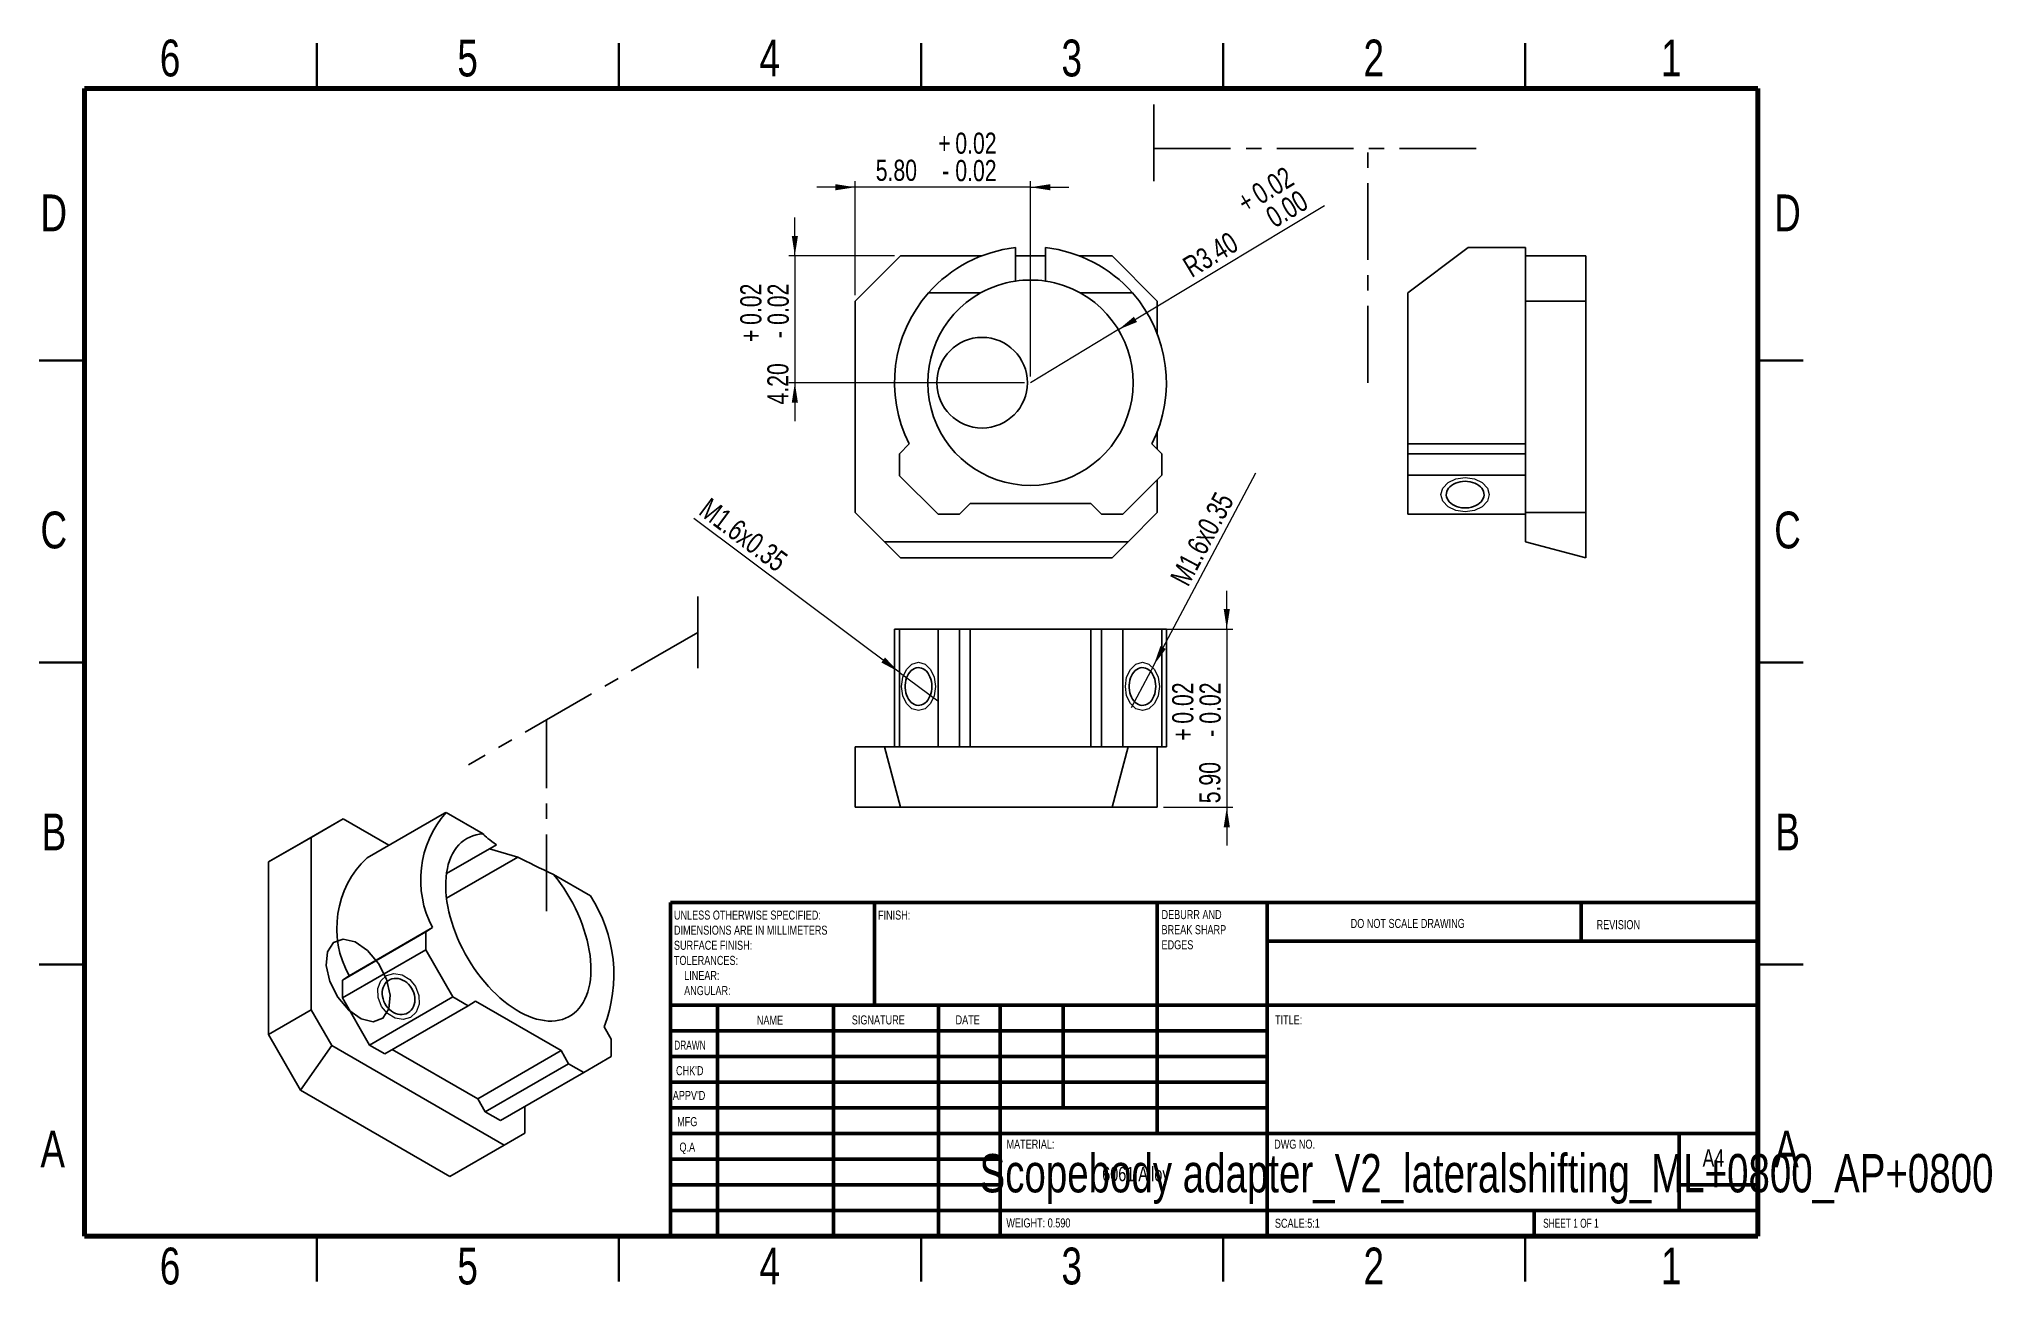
# Model space of a CAD drawing. Header units: millimetres. Extents: x 2 to 326, y 2 to 208.
import ezdxf

# ---------------------------------------------------------------- set-up
doc = ezdxf.new("R2010")
doc.units = ezdxf.units.MM
doc.linetypes.add('CENTERX2', pattern=[20.32, 12.7, -2.54, 2.54, -2.54])
doc.styles.add('SLDTEXTSTYLE0', font='TXT', dxfattribs={"width": 0.75})
doc.styles.add('SLDTEXTSTYLE1', font='TXT', dxfattribs={"width": 0.686449})
doc.styles.add('SLDTEXTSTYLE2', font='TXT', dxfattribs={"width": 0.6875})
doc.dimstyles.new('SLDDIMSTYLE0', dxfattribs={"dimtxt": 3.5, "dimasz": 3.302, "dimexe": 0, "dimexo": 0.0625, "dimgap": 0.875, "dimtad": 1, "dimlfac": 0.2, "dimrnd": 1e-09, "dimzin": 4, "dimdsep": 46, "dimtxsty": 'SLDTEXTSTYLE0', "dimsah": 1, "dimcen": 0.09, "dimadec": 0, "dimazin": 1, "dimtol": 1, "dimtp": 0.02, "dimtm": 0.02, "dimtfac": 1, "dimtmove": 0, "dimatfit": 0, "dimfxl": 0, "dimfrac": 2, "dimtolj": 1, "dimarcsym": 0})
doc.dimstyles.new('SLDDIMSTYLE1', dxfattribs={"dimtxt": 3.5, "dimasz": 3.302, "dimexe": 0, "dimexo": 0.0625, "dimgap": 0.875, "dimtad": 1, "dimlfac": 0.2, "dimrnd": 1e-09, "dimzin": 4, "dimdsep": 46, "dimtxsty": 'SLDTEXTSTYLE0', "dimsah": 1, "dimcen": 0, "dimadec": 0, "dimazin": 1, "dimtol": 1, "dimtp": 0.02, "dimtfac": 1, "dimtofl": 0, "dimtmove": 0, "dimatfit": 3, "dimfxl": 0, "dimfrac": 2, "dimtolj": 1, "dimtzin": 0, "dimarcsym": 0})
doc.dimstyles.new('SLDDIMSTYLE2', dxfattribs={"dimtxt": 3.5, "dimasz": 3.302, "dimexe": 0, "dimexo": 0.0625, "dimgap": 0.875, "dimtad": 1, "dimlfac": 0.2, "dimrnd": 1e-09, "dimzin": 12, "dimdsep": 46, "dimtxsty": 'SLDTEXTSTYLE0', "dimblk1": 'NONE', "dimsah": 1, "dimcen": 0, "dimadec": 0, "dimazin": 3, "dimtfac": 1, "dimtmove": 0, "dimatfit": 3, "dimldrblk": 'NONE', "dimfxl": 0, "dimfrac": 2, "dimtolj": 1, "dimtzin": 12, "dimarcsym": 0})

# ---------------------------------------------------------------- blocks, each defined once
blk = doc.blocks.new('SW_NOTE_0')
at = {"color": 0, "linetype": 'Continuous', "lineweight": 0, "char_height": 1.5, "attachment_point": 1, "style": 'SLDTEXTSTYLE0'}
for s, insert in [('UNLESS OTHERWISE SPECIFIED:', (0, 1.93)), ('SURFACE FINISH:', (0, -3.07)), ('DIMENSIONS ARE IN MILLIMETERS', (0, -0.57)), ('TOLERANCES:', (0, -5.57)), ('LINEAR:', (1.69, -8.07)), ('ANGULAR:', (1.69, -10.57))]:
    blk.add_mtext(s, dxfattribs=dict(at, insert=insert))
blk = doc.blocks.new('SW_NOTE_0_1')
at = {"color": 0, "linetype": 'Continuous', "lineweight": 0, "char_height": 1.5, "attachment_point": 1, "style": 'SLDTEXTSTYLE0'}
for s, insert in [('DEBURR AND', (0, 1.93)), ('BREAK SHARP', (0, -0.57)), ('EDGES', (0, -3.07))]:
    blk.add_mtext(s, dxfattribs=dict(at, insert=insert))
blk = doc.blocks.new('_D')
at = {"color": 7, "linetype": 'Continuous', "lineweight": 0}
for p, q in [((137.61, 165.81), (137.61, 184.67)), ((166.61, 152.31), (166.61, 184.67)), ((137.61, 183.67), (131.26, 183.67)), ((166.61, 183.67), (137.61, 183.67)), ((166.61, 183.67), (172.96, 183.67))]:
    blk.add_line(p, q, dxfattribs=at)
at = {"color": 7, "linetype": 'Continuous', "lineweight": 18}
for points in [[(137.61, 183.67), (134.31, 184.18), (134.31, 183.16)], [(166.61, 183.67), (169.91, 183.16), (169.91, 184.18)]]:
    blk.add_solid(points, dxfattribs=at)
at = {"color": 7, "linetype": 'Continuous', "lineweight": 18, "char_height": 3.5, "attachment_point": 1, "style": 'SLDTEXTSTYLE0'}
for s, insert in [('+', (151.34, 192.71)), ('0.02', (154.17, 192.71)), ('5.80', (141, 188.23)), ('0.02', (154.17, 188.18)), ('-', (151.98, 188.18))]:
    blk.add_mtext(s, dxfattribs=dict(at, insert=insert))
blk = doc.blocks.new('_D_1')
at = {"color": 7, "linetype": 'Continuous', "lineweight": 0}
for p, q in [((127.61, 172.31), (127.61, 178.66)), ((144.11, 172.31), (126.61, 172.31)), ((127.61, 172.31), (127.61, 151.31)), ((165.61, 151.31), (126.61, 151.31)), ((127.61, 151.31), (127.61, 144.96))]:
    blk.add_line(p, q, dxfattribs=at)
at = {"color": 7, "linetype": 'Continuous', "lineweight": 18}
for points in [[(127.61, 172.31), (128.12, 175.61), (127.1, 175.61)], [(127.61, 151.31), (127.1, 148.01), (128.12, 148.01)]]:
    blk.add_solid(points, dxfattribs=at)
at = {"color": 7, "linetype": 'Continuous', "lineweight": 18, "char_height": 3.5, "attachment_point": 1, "rotation": 90, "style": 'SLDTEXTSTYLE0'}
for s, insert in [('0.02', (118.57, 160.88)), ('0.02', (123.1, 160.88)), ('+', (118.57, 158.05)), ('-', (123.1, 158.69)), ('4.20', (123.05, 147.7))]:
    blk.add_mtext(s, dxfattribs=dict(at, insert=insert))
blk = doc.blocks.new('_D_2')
at = {"color": 7, "linetype": 'Continuous', "lineweight": 0}
for q in [(215.29, 180.67), (166.61, 151.31)]:
    blk.add_line((181.17, 160.09), q, dxfattribs=at)
at = {"color": 7, "linetype": 'Continuous', "lineweight": 18}
blk.add_solid([(181.17, 160.09), (184.26, 161.36), (183.73, 162.23)], dxfattribs=at)
at = {"color": 7, "linetype": 'Continuous', "lineweight": 18, "char_height": 3.5, "attachment_point": 1, "rotation": 31.0921, "style": 'SLDTEXTSTYLE0'}
for s, insert in [('0.02', (202.88, 183.71)), ('+', (200.46, 182.25)), ('0.00', (205.22, 179.83)), ('R3.40', (191.49, 171.61))]:
    blk.add_mtext(s, dxfattribs=dict(at, insert=insert))
blk = doc.blocks.new('_D_3')
at = {"color": 7, "linetype": 'Continuous', "lineweight": 0}
for q in [(203.92, 136.38), (183.27, 97.48)]:
    blk.add_line((187.02, 104.55), q, dxfattribs=at)
at = {"color": 7, "linetype": 'Continuous', "lineweight": 18}
blk.add_solid([(187.02, 104.55), (189.02, 107.23), (188.12, 107.7)], dxfattribs=at)
at = {"color": 7, "linetype": 'Continuous', "lineweight": 18, "insert": (189.61, 119.02), "char_height": 3.5, "attachment_point": 1, "rotation": 62.0376, "style": 'SLDTEXTSTYLE0'}
blk.add_mtext('M1.6x0.35', dxfattribs=at)
blk = doc.blocks.new('_None')
blk = doc.blocks.new('_D_4')
at = {"color": 7, "linetype": 'Continuous', "lineweight": 0}
for q in [(110.89, 128.84), (151.28, 98.62)]:
    blk.add_line((144.87, 103.41), q, dxfattribs=at)
at = {"color": 7, "linetype": 'Continuous', "lineweight": 18}
blk.add_solid([(144.87, 103.41), (142.53, 105.8), (141.93, 104.98)], dxfattribs=at)
at = {"color": 7, "linetype": 'Continuous', "lineweight": 18, "insert": (113.59, 132.45), "char_height": 3.5, "attachment_point": 1, "rotation": 323.1937, "style": 'SLDTEXTSTYLE0'}
blk.add_mtext('M1.6x0.35', dxfattribs=at)
blk = doc.blocks.new('_D_5')
at = {"color": 7, "linetype": 'Continuous', "lineweight": 0}
for p, q in [((199.11, 110.52), (199.11, 116.87)), ((184.61, 110.52), (200.11, 110.52)), ((199.11, 110.52), (199.11, 81.02)), ((188.61, 81.02), (200.11, 81.02)), ((199.11, 81.02), (199.11, 74.67))]:
    blk.add_line(p, q, dxfattribs=at)
at = {"color": 7, "linetype": 'Continuous', "lineweight": 18}
for points in [[(199.11, 110.52), (199.62, 113.82), (198.6, 113.82)], [(199.11, 81.02), (198.6, 77.71), (199.62, 77.71)]]:
    blk.add_solid(points, dxfattribs=at)
at = {"color": 7, "linetype": 'Continuous', "lineweight": 18, "char_height": 3.5, "attachment_point": 1, "rotation": 90, "style": 'SLDTEXTSTYLE0'}
for s, insert in [('0.02', (190.07, 94.85)), ('0.02', (194.6, 94.85)), ('+', (190.07, 92.03)), ('-', (194.6, 92.66)), ('5.90', (194.55, 81.68))]:
    blk.add_mtext(s, dxfattribs=dict(at, insert=insert))

msp = doc.modelspace()

# ---------------------------------------------------------------- linework, layer by layer
at = {"color": 7, "linetype": 'Continuous', "lineweight": 35}
for p, q in [((48.5, 200), (48.5, 207.5)), ((98.5, 200), (98.5, 207.5)), ((148.5, 207.5), (148.5, 200)), ((148.5, 200), (148.5, 207.5)), ((198.5, 200), (198.5, 207.5)), ((248.5, 200), (248.5, 207.5)), ((10, 155), (2.5, 155)), ((287, 155), (294.5, 155)), ((2.5, 105), (10, 105)), ((10, 105), (2.5, 105)), ((294.5, 105), (287, 105)), ((287, 105), (294.5, 105)), ((10, 55), (2.5, 55)), ((287, 55), (294.5, 55)), ((48.5, 10), (48.5, 2.5)), ((98.5, 10), (98.5, 2.5)), ((148.5, 2.5), (148.5, 10)), ((148.5, 10), (148.5, 2.5)), ((198.5, 10), (198.5, 2.5)), ((248.5, 10), (248.5, 2.5))]:
    msp.add_line(p, q, dxfattribs=at)
at = {"color": 7, "linetype": 'Continuous', "lineweight": 70}
for p, q in [((10, 10), (10, 200)), ((10, 200), (287, 200)), ((287, 200), (287, 10)), ((287, 10), (10, 10))]:
    msp.add_line(p, q, dxfattribs=at)
at = {"color": 7, "linetype": 'CENTERX2'}
for p, q in [((187.052, 197.358), (187.052, 182.858)), ((187.052, 190.108), (240.716, 190.108)), ((222.458, 151.308), (222.458, 190.108)), ((111.541, 115.89), (111.541, 104.05)), ((111.541, 109.97), (73.595, 88.064)), ((86.506, 63.835), (86.506, 95.517))]:
    msp.add_line(p, q, dxfattribs=at)
at = {"color": 7, "linetype": 'Continuous', "lineweight": 25}
for p, q in [((145.11, 172.308), (137.61, 164.808)), ((145.11, 172.308), (158.533, 172.308)), ((164.11, 173.669), (164.11, 168.123)), ((164.11, 172.308), (169.11, 172.308)), ((169.11, 168.123), (169.11, 173.669)), ((174.688, 172.308), (180.11, 172.308)), ((187.61, 164.808), (180.11, 172.308)), ((229.068, 166.169), (239.068, 173.669)), ((248.568, 173.669), (239.068, 173.669)), ((248.568, 172.308), (248.568, 173.669)), ((248.568, 164.808), (248.568, 172.308)), ((248.568, 172.308), (258.568, 172.308)), ((258.568, 172.308), (258.568, 164.808)), ((149.716, 166.169), (158.354, 166.169)), ((174.866, 166.169), (183.504, 166.169)), ((229.068, 141.204), (229.068, 166.169)), ((137.61, 129.808), (137.61, 164.808)), ((187.61, 164.808), (187.61, 159.386)), ((258.568, 164.808), (248.568, 164.808)), ((248.568, 164.808), (248.568, 159.386)), ((258.568, 164.808), (258.568, 129.808)), ((248.568, 143.231), (248.568, 159.386)), ((187.61, 143.231), (187.61, 140.308)), ((248.568, 143.231), (248.568, 140.308)), ((146.508, 141.201), (144.938, 139.544)), ((144.938, 139.544), (144.938, 135.912)), ((188.378, 139.54), (186.714, 141.204)), ((188.378, 136.005), (188.378, 139.54)), ((229.068, 141.204), (248.568, 141.204)), ((229.068, 139.54), (229.068, 141.204)), ((229.068, 139.54), (248.568, 139.54)), ((229.068, 136.005), (229.068, 139.54)), ((248.568, 139.54), (248.568, 140.308)), ((248.568, 139.54), (248.568, 136.005)), ((144.938, 135.912), (151.308, 129.542)), ((181.914, 129.54), (188.378, 136.005)), ((248.568, 136.005), (229.068, 136.005)), ((229.068, 129.54), (229.068, 136.005)), ((248.568, 135.237), (248.568, 136.005)), ((187.61, 135.237), (187.61, 129.808)), ((248.568, 135.237), (248.568, 129.808)), ((137.61, 129.808), (142.431, 124.988)), ((151.308, 129.542), (154.844, 129.542)), ((154.844, 129.542), (156.61, 131.308)), ((156.61, 131.308), (176.61, 131.308)), ((176.61, 131.308), (178.378, 129.54)), ((178.378, 129.54), (181.914, 129.54)), ((182.79, 124.988), (187.61, 129.808)), ((229.068, 129.54), (248.568, 129.54)), ((248.568, 129.808), (258.568, 129.808)), ((248.568, 124.988), (248.568, 129.808)), ((258.568, 129.808), (258.568, 122.308)), ((142.431, 124.988), (182.79, 124.988)), ((142.431, 124.988), (145.11, 122.308)), ((180.11, 122.308), (182.79, 124.988)), ((258.568, 122.308), (248.568, 124.988)), ((180.11, 122.308), (145.11, 122.308)), ((144.11, 110.515), (144.11, 91.015)), ((144.11, 110.515), (144.938, 110.515)), ((144.938, 110.515), (144.938, 91.015)), ((144.938, 110.515), (151.308, 110.515)), ((151.308, 91.015), (151.308, 110.515)), ((151.308, 110.515), (154.844, 110.515)), ((154.844, 110.515), (154.844, 91.015)), ((154.844, 110.515), (156.61, 110.515)), ((156.61, 110.515), (156.61, 91.015)), ((156.61, 110.515), (176.61, 110.515)), ((176.61, 110.515), (176.61, 91.015)), ((176.61, 110.515), (178.378, 110.515)), ((178.378, 91.015), (178.378, 110.515)), ((178.378, 110.515), (181.914, 110.515)), ((181.914, 110.515), (181.914, 91.015)), ((181.914, 110.515), (188.378, 110.515)), ((188.378, 91.015), (188.378, 110.515)), ((188.378, 110.515), (189.11, 110.515)), ((189.11, 91.015), (189.11, 110.515)), ((137.61, 81.015), (137.61, 91.015)), ((137.61, 91.015), (142.431, 91.015)), ((142.431, 91.015), (182.79, 91.015)), ((142.431, 91.015), (145.11, 81.015)), ((180.11, 81.015), (182.79, 91.015)), ((182.79, 91.015), (187.61, 91.015)), ((187.61, 91.015), (187.61, 81.015)), ((187.61, 91.015), (188.378, 91.015)), ((188.378, 91.015), (189.11, 91.015)), ((145.11, 81.015), (137.61, 81.015)), ((180.11, 81.015), (145.11, 81.015)), ((187.61, 81.015), (180.11, 81.015)), ((45.769, 75.019), (52.84, 79.101)), ((52.84, 79.101), (47.537, 76.038)), ((52.84, 79.101), (60.393, 74.741)), ((69.592, 80.051), (56.794, 72.663)), ((69.886, 80.168), (75.994, 76.642)), ((47.537, 76.038), (40.466, 71.956)), ((40.466, 71.956), (45.769, 75.019)), ((47.537, 47.459), (47.537, 76.038)), ((78.221, 74.824), (69.942, 70.045)), ((40.466, 43.377), (40.466, 71.956)), ((69.941, 65.962), (81.757, 72.783)), ((81.757, 72.783), (77.043, 74.144)), ((87.67, 69.901), (93.778, 66.375)), ((52.718, 52.418), (66.507, 60.378)), ((53.829, 53.13), (67.617, 61.09)), ((67.617, 61.09), (66.507, 60.378)), ((66.507, 60.378), (66.507, 57.412)), ((66.507, 57.412), (52.718, 49.452)), ((66.507, 57.412), (71.012, 49.61)), ((53.829, 53.13), (52.718, 52.418)), ((52.718, 49.452), (52.718, 52.418)), ((52.718, 49.452), (57.223, 41.65)), ((57.223, 41.65), (71.012, 49.61)), ((71.012, 49.61), (73.512, 48.167)), ((73.512, 48.167), (74.761, 48.888)), ((74.761, 48.888), (88.903, 40.724)), ((40.466, 43.377), (47.537, 47.459)), ((47.537, 47.459), (50.946, 41.556)), ((73.512, 48.167), (59.723, 40.207)), ((45.769, 34.192), (40.466, 43.377)), ((97.224, 42.643), (96.047, 44.68)), ((97.224, 39.756), (97.224, 42.643)), ((50.946, 41.556), (45.769, 34.192)), ((50.946, 41.556), (79.484, 25.081)), ((59.723, 40.207), (57.223, 41.65)), ((60.972, 40.928), (75.114, 32.764)), ((88.903, 40.724), (75.114, 32.764)), ((88.903, 40.724), (90.153, 38.559)), ((92.653, 37.116), (97.224, 39.756)), ((76.364, 30.599), (90.153, 38.559)), ((92.653, 37.116), (78.864, 29.156)), ((90.153, 38.559), (92.653, 37.116)), ((70.518, 19.905), (45.769, 34.192)), ((75.114, 32.764), (76.364, 30.599)), ((78.864, 29.156), (76.364, 30.599)), ((82.892, 31.481), (82.892, 27.049)), ((79.484, 25.081), (82.892, 27.049)), ((70.518, 19.905), (79.484, 25.081))]:
    msp.add_line(p, q, dxfattribs=at)
at = {"color": 7, "linetype": 'Continuous', "lineweight": 50}
for p, q in [((107, 65.25), (287, 65.25)), ((107, 65.25), (107, 10)), ((140.8, 48.25), (140.8, 65.25)), ((187.6, 65.25), (187.6, 27)), ((205.8, 65.25), (205.8, 10)), ((257.8, 58.875), (257.8, 65.25)), ((287, 58.875), (205.8, 58.875)), ((287, 48.25), (107, 48.25)), ((114.8, 48.25), (114.8, 10)), ((133.991, 48.25), (133.991, 10)), ((151.399, 48.25), (151.399, 10)), ((161.6, 10), (161.6, 48.25)), ((172, 31.25), (172, 48.25)), ((205.8, 44), (107, 44)), ((205.8, 39.75), (107, 39.75)), ((205.8, 35.5), (107, 35.5)), ((205.8, 31.25), (107, 31.25)), ((161.6, 27), (107, 27)), ((161.6, 27), (287, 27)), ((274, 14.25), (274, 27)), ((161.6, 22.75), (107, 22.75)), ((161.6, 18.5), (107, 18.5)), ((287, 18.5), (274, 18.5)), ((107, 14.25), (287, 14.25)), ((250, 10), (250, 14.25))]:
    msp.add_line(p, q, dxfattribs=at)
at = {"color": 7, "linetype": 'Continuous', "lineweight": 18, "flags": 128}
for points in [[(242.568, 132.773), (242.263, 131.69), (241.396, 130.773), (240.099, 130.16), (238.568, 129.944), (237.037, 130.16), (235.74, 130.773), (234.872, 131.69), (234.568, 132.773), (234.872, 133.855), (235.74, 134.773), (237.037, 135.386), (238.568, 135.601), (240.099, 135.386), (241.396, 134.773), (242.263, 133.855), (242.568, 132.773)], [(148.076, 97.015), (146.994, 97.32), (146.076, 98.187), (145.463, 99.485), (145.248, 101.015), (145.463, 102.546), (146.076, 103.844), (146.994, 104.711), (148.076, 105.015), (149.158, 104.711), (150.076, 103.844), (150.689, 102.546), (150.904, 101.015), (150.689, 99.485), (150.076, 98.187), (149.158, 97.32), (148.076, 97.015)], [(185.146, 97.015), (184.063, 97.32), (183.146, 98.187), (182.533, 99.485), (182.317, 101.015), (182.533, 102.546), (183.146, 103.844), (184.063, 104.711), (185.146, 105.015), (186.228, 104.711), (187.146, 103.844), (187.759, 102.546), (187.974, 101.015), (187.759, 99.485), (187.146, 98.187), (186.228, 97.32), (185.146, 97.015)], [(59.18, 48.058), (58.63, 49.508), (58.594, 50.986), (59.078, 52.266), (60.008, 53.155), (61.243, 53.516), (62.594, 53.295), (63.856, 52.525), (64.837, 51.324), (65.387, 49.874), (65.423, 48.396), (64.939, 47.115), (64.008, 46.227), (62.774, 45.866), (61.423, 46.087), (60.161, 46.857), (59.18, 48.058)]]:
    msp.add_lwpolyline(points, dxfattribs=at)
at = {"color": 7, "linetype": 'Continuous', "lineweight": 25, "flags": 128}
for points in [[(238.568, 134.982), (238.151, 134.963), (237.742, 134.904), (237.348, 134.807), (236.975, 134.674), (236.631, 134.507), (236.322, 134.309), (236.052, 134.083), (235.827, 133.835), (235.652, 133.567), (235.528, 133.285), (235.459, 132.994), (235.445, 132.699), (235.486, 132.405), (235.583, 132.118), (235.733, 131.843), (235.934, 131.584), (236.182, 131.346), (236.472, 131.134), (236.799, 130.951), (237.159, 130.801), (237.543, 130.685), (237.945, 130.607), (238.359, 130.568), (238.777, 130.568), (239.19, 130.607), (239.593, 130.685), (239.977, 130.801), (240.337, 130.951), (240.664, 131.134), (240.954, 131.346), (241.202, 131.584), (241.403, 131.843), (241.553, 132.118), (241.649, 132.405), (241.691, 132.699), (241.677, 132.994), (241.608, 133.285), (241.484, 133.567), (241.308, 133.835), (241.084, 134.083), (240.814, 134.309), (240.505, 134.507), (240.16, 134.674), (239.788, 134.807), (239.394, 134.904), (238.984, 134.963), (238.568, 134.982)], [(150.286, 101.015), (150.266, 101.432), (150.207, 101.841), (150.11, 102.235), (149.977, 102.608), (149.81, 102.952), (149.612, 103.262), (149.387, 103.531), (149.138, 103.756), (148.87, 103.932), (148.588, 104.055), (148.297, 104.125), (148.002, 104.139), (147.708, 104.097), (147.421, 104), (147.146, 103.85), (146.887, 103.649), (146.649, 103.402), (146.437, 103.112), (146.254, 102.784), (146.104, 102.425), (145.989, 102.04), (145.911, 101.638), (145.871, 101.224), (145.871, 100.807), (145.911, 100.393), (145.989, 99.99), (146.104, 99.606), (146.254, 99.247), (146.437, 98.919), (146.649, 98.629), (146.887, 98.381), (147.146, 98.181), (147.421, 98.031), (147.708, 97.934), (148.002, 97.892), (148.297, 97.906), (148.588, 97.976), (148.87, 98.099), (149.138, 98.275), (149.387, 98.5), (149.612, 98.769), (149.81, 99.079), (149.977, 99.423), (150.11, 99.795), (150.207, 100.19), (150.266, 100.599), (150.286, 101.015)], [(187.356, 101.015), (187.336, 101.432), (187.277, 101.841), (187.18, 102.235), (187.047, 102.608), (186.88, 102.952), (186.682, 103.262), (186.457, 103.531), (186.208, 103.756), (185.94, 103.932), (185.658, 104.055), (185.367, 104.125), (185.072, 104.139), (184.778, 104.097), (184.491, 104), (184.216, 103.85), (183.957, 103.649), (183.719, 103.402), (183.507, 103.112), (183.324, 102.784), (183.174, 102.425), (183.058, 102.04), (182.98, 101.638), (182.941, 101.224), (182.941, 100.807), (182.98, 100.393), (183.058, 99.99), (183.174, 99.606), (183.324, 99.247), (183.507, 98.919), (183.719, 98.629), (183.957, 98.381), (184.216, 98.181), (184.491, 98.031), (184.778, 97.934), (185.072, 97.892), (185.367, 97.906), (185.658, 97.976), (185.94, 98.099), (186.208, 98.275), (186.457, 98.5), (186.682, 98.769), (186.88, 99.079), (187.047, 99.423), (187.18, 99.795), (187.277, 100.19), (187.336, 100.599), (187.356, 101.015)], [(87.67, 69.901), (88.255, 69.162), (88.82, 68.397), (89.363, 67.609), (89.881, 66.8), (90.374, 65.972), (90.839, 65.129), (91.275, 64.274), (91.681, 63.408), (92.056, 62.535), (92.397, 61.658), (92.705, 60.779), (92.978, 59.901), (93.215, 59.027), (93.415, 58.159), (93.579, 57.302), (93.704, 56.456), (93.792, 55.626), (93.841, 54.813), (93.852, 54.021), (93.824, 53.252), (93.757, 52.507), (93.652, 51.791), (93.51, 51.104), (93.33, 50.45), (93.113, 49.83), (92.859, 49.246), (92.571, 48.7), (92.248, 48.195), (91.891, 47.731), (91.502, 47.309), (91.083, 46.933), (90.633, 46.601), (90.155, 46.317), (89.651, 46.08), (89.121, 45.891), (88.568, 45.752), (87.994, 45.661), (87.399, 45.62), (86.787, 45.63), (86.159, 45.688), (85.517, 45.797), (84.863, 45.954), (84.2, 46.161), (83.529, 46.415), (82.852, 46.717), (82.172, 47.065), (81.491, 47.458), (80.811, 47.895), (80.135, 48.375), (79.464, 48.895), (78.8, 49.455), (78.146, 50.052), (77.504, 50.685), (76.876, 51.351), (76.264, 52.049), (75.67, 52.776), (75.095, 53.529), (74.542, 54.308), (74.013, 55.108), (73.508, 55.927), (73.03, 56.763), (72.581, 57.613), (72.161, 58.475), (71.772, 59.345), (71.416, 60.221), (71.093, 61.099), (70.804, 61.978), (70.551, 62.854), (70.334, 63.725), (70.154, 64.587), (70.011, 65.439), (69.906, 66.276), (69.84, 67.097), (69.812, 67.899), (69.822, 68.679), (69.872, 69.435), (69.959, 70.164), (70.085, 70.865), (70.248, 71.534), (70.449, 72.169), (70.686, 72.77), (70.958, 73.333), (71.266, 73.857), (71.608, 74.34), (71.982, 74.78), (72.388, 75.177), (72.824, 75.529), (73.289, 75.835), (73.782, 76.093), (74.301, 76.304), (74.843, 76.466), (75.408, 76.578), (75.994, 76.642)], [(63.571, 46.985), (63.852, 47.179), (64.099, 47.418), (64.31, 47.697), (64.479, 48.012), (64.604, 48.358), (64.683, 48.726), (64.714, 49.113), (64.697, 49.509), (64.632, 49.909), (64.52, 50.304), (64.363, 50.689), (64.165, 51.056), (63.927, 51.399), (63.656, 51.711), (63.355, 51.987), (63.03, 52.222), (62.687, 52.412), (62.332, 52.554), (61.971, 52.644), (61.61, 52.682), (61.257, 52.666), (60.917, 52.597), (60.597, 52.476), (60.302, 52.306), (60.037, 52.089), (59.808, 51.829), (59.617, 51.531), (59.47, 51.2), (59.367, 50.842), (59.312, 50.464), (59.305, 50.072), (59.346, 49.673), (59.435, 49.274), (59.57, 48.883), (59.748, 48.506), (59.966, 48.151), (60.221, 47.823), (60.508, 47.528), (60.822, 47.272), (61.156, 47.059), (61.506, 46.893), (61.865, 46.776), (62.227, 46.712), (62.584, 46.701), (62.932, 46.744), (63.262, 46.839), (63.571, 46.985)]]:
    msp.add_lwpolyline(points, dxfattribs=at)
at = {"color": 7, "linetype": 'Continuous', "flags": 128}
msp.add_lwpolyline([(60.387, 47.642), (59.407, 46.103), (57.805, 45.516), (55.823, 45.971), (53.765, 47.399), (51.942, 49.583), (50.633, 52.189), (50.036, 54.821), (50.244, 57.079), (51.223, 58.618), (52.825, 59.205), (54.807, 58.75), (56.866, 57.322), (58.688, 55.139), (59.998, 52.533), (60.594, 49.9), (60.387, 47.642)], dxfattribs=at)
at = {"color": 7, "linetype": 'Continuous'}
msp.add_circle((158.61, 151.308), 7.5, dxfattribs=at)
at = {"color": 7, "linetype": 'Continuous', "lineweight": 25}
for centre, radius, start, end in [((166.61, 151.308), 22.5, 96.37937, 138.66392), ((166.61, 151.308), 22.5, 41.33608, 83.62063), ((166.61, 151.308), 17, 98.45652, 119.05456), ((166.61, 151.308), 17, 81.54348, 98.45652), ((166.61, 151.308), 17, 60.94544, 81.54348), ((166.61, 151.308), 22.5, 138.66392, 206.69384), ((166.61, 151.308), 17, 119.05456, 60.94544), ((166.61, 151.308), 22.5, 333.31673, 41.33608), ((82.658, 68.975), 16.982, 138.77096, 207.6683), ((67.904, 60.985), 16.118, 133.57053, 209.16666), ((73.599, 53.298), 24.046, 338.99902, 32.94562)]:
    msp.add_arc(centre, radius, start, end, dxfattribs=at)
for major_axis, start_param, end_param in [((26.486, -10.575), 2.9835094, 3.0475381), ((20.012, -7.99), 3.3257572, 3.6852609), ((20.012, -7.99), 3.9804491, 4.3399528)]:
    msp.add_ellipse((95.842, 69.225), major_axis=major_axis, ratio=0.119714, start_param=start_param, end_param=end_param, dxfattribs=at)

# ---------------------------------------------------------------- block references
at = {"color": 7, "linetype": 'Continuous', "lineweight": 0}
for name, p in [('SW_NOTE_0', (107.594, 61.987)), ('SW_NOTE_0_1', (188.309, 62.069))]:
    msp.add_blockref(name, p, dxfattribs=at)

# ---------------------------------------------------------------- texts
for s, insert, char_height, attachment_point, style in [('6', (24.189, 208.114), 6.096, 2, 'SLDTEXTSTYLE0'), ('5', (73.439, 208.114), 6.096, 2, 'SLDTEXTSTYLE0'), ('4', (123.439, 208.114), 6.096, 2, 'SLDTEXTSTYLE0'), ('3', (173.439, 208.114), 6.096, 2, 'SLDTEXTSTYLE0'), ('2', (223.439, 208.114), 6.096, 2, 'SLDTEXTSTYLE0'), ('1', (272.689, 208.114), 6.096, 2, 'SLDTEXTSTYLE0'), ('D', (4.93, 182.476), 6.096, 2, 'SLDTEXTSTYLE0'), ('D', (291.93, 182.476), 6.096, 2, 'SLDTEXTSTYLE0'), ('C', (4.937, 129.976), 6.096, 2, 'SLDTEXTSTYLE0'), ('C', (291.937, 129.976), 6.096, 2, 'SLDTEXTSTYLE0'), ('B', (4.953, 79.976), 6.096, 2, 'SLDTEXTSTYLE0'), ('B', (291.953, 79.976), 6.096, 2, 'SLDTEXTSTYLE0'), ('FINISH:', (141.371, 63.919), 1.5, 1, 'SLDTEXTSTYLE0'), ('DO NOT SCALE DRAWING', (219.615, 62.533), 1.5, 1, 'SLDTEXTSTYLE0'), ('REVISION', (260.328, 62.335), 1.5, 1, 'SLDTEXTSTYLE0'), ('NAME', (121.322, 46.501), 1.5, 1, 'SLDTEXTSTYLE0'), ('SIGNATURE', (137.034, 46.562), 1.5, 1, 'SLDTEXTSTYLE0'), ('DATE', (154.215, 46.576), 1.5, 1, 'SLDTEXTSTYLE0'), ('TITLE:', (207.09, 46.576), 1.5, 1, 'SLDTEXTSTYLE0'), ('DRAWN', (107.643, 42.385), 1.5, 1, 'SLDTEXTSTYLE1'), ("CHK'D", (107.939, 38.162), 1.5, 1, 'SLDTEXTSTYLE0'), ("APPV'D", (107.402, 34.066), 1.5, 1, 'SLDTEXTSTYLE0'), ('MFG', (108.124, 29.716), 1.5, 1, 'SLDTEXTSTYLE0'), ('A', (4.757, 27.476), 6.096, 2, 'SLDTEXTSTYLE0'), ('MATERIAL:', (162.646, 25.986), 1.5, 1, 'SLDTEXTSTYLE0'), ('DWG NO.', (206.953, 25.986), 1.5, 1, 'SLDTEXTSTYLE0'), ('A', (291.757, 27.476), 6.096, 2, 'SLDTEXTSTYLE0'), ('Q.A', (108.509, 25.505), 1.5, 1, 'SLDTEXTSTYLE0'), ('Scopebody adapter_V2_lateralshifting_ML+0800_AP+0800', (242.102, 23.607), 6.35, 2, 'SLDTEXTSTYLE0'), ('A4', (277.871, 24.406), 2.9104, 1, 'SLDTEXTSTYLE0'), ('6061 Alloy', (184.065, 21.486), 2.3813, 2, 'SLDTEXTSTYLE0'), ('WEIGHT: 0.590', (162.618, 12.949), 1.4986, 1, 'SLDTEXTSTYLE0'), ('SCALE:5:1', (207.074, 12.9), 1.5, 1, 'SLDTEXTSTYLE0'), ('SHEET 1 OF 1', (251.478, 12.9), 1.5, 1, 'SLDTEXTSTYLE2'), ('6', (24.189, 8.114), 6.096, 2, 'SLDTEXTSTYLE0'), ('5', (73.439, 8.114), 6.096, 2, 'SLDTEXTSTYLE0'), ('4', (123.439, 8.114), 6.096, 2, 'SLDTEXTSTYLE0'), ('3', (173.439, 8.114), 6.096, 2, 'SLDTEXTSTYLE0'), ('2', (223.439, 8.114), 6.096, 2, 'SLDTEXTSTYLE0'), ('1', (272.689, 8.114), 6.096, 2, 'SLDTEXTSTYLE0')]:
    msp.add_mtext(s, dxfattribs=dict(at, insert=insert, char_height=char_height, attachment_point=attachment_point, style=style))

# ---------------------------------------------------------------- dimensions: what is measured, and where the dimension line sits
at = {"color": 7, "linetype": 'Continuous', "lineweight": 18}
dim = msp.add_linear_dim(base=(137.61, 183.669), p1=(166.61, 151.308), p2=(137.61, 164.808), dimstyle='SLDDIMSTYLE0', dxfattribs=at)
dim.commit()
dim.dimension.update_dxf_attribs({"geometry": '_D', "text_midpoint": (152.11, 183.669), "dimtype": 160})
dim = msp.add_radius_dim(center=(166.61, 151.308), mpoint=(181.168, 160.087), dimstyle='SLDDIMSTYLE1', dxfattribs=at)
dim.commit()
dim.dimension.update_dxf_attribs({"geometry": '_D_2', "text_midpoint": (204.757, 174.312), "dimtype": 164})
for base, p1, p2, picture, middle in [((127.61, 151.308), (145.11, 172.308), (166.61, 151.308), '_D_1', (127.61, 158.815)), ((199.11, 81.015), (183.61, 110.515), (187.61, 81.015), '_D_5', (199.11, 92.793))]:
    dim = msp.add_linear_dim(base=base, p1=p1, p2=p2, angle=90, dimstyle='SLDDIMSTYLE0', dxfattribs=at)
    dim.commit()
    dim.dimension.update_dxf_attribs({"geometry": picture, "text_midpoint": middle, "dimtype": 160})
for p1, p2, picture, middle in [((183.27, 97.482), (187.021, 104.548), '_D_3', (198.813, 126.76)), ((151.279, 98.619), (144.873, 103.412), '_D_4', (119.629, 122.302))]:
    dim = msp.add_diameter_dim_2p(p1=p1, p2=p2, text='M1.6x0.35', dimstyle='SLDDIMSTYLE2', override={"dimpost": '<>'}, dxfattribs=at)
    dim.commit()
    dim.dimension.update_dxf_attribs({"geometry": picture, "text_midpoint": middle, "dimtype": 163})

doc.saveas('drawing.dxf')
